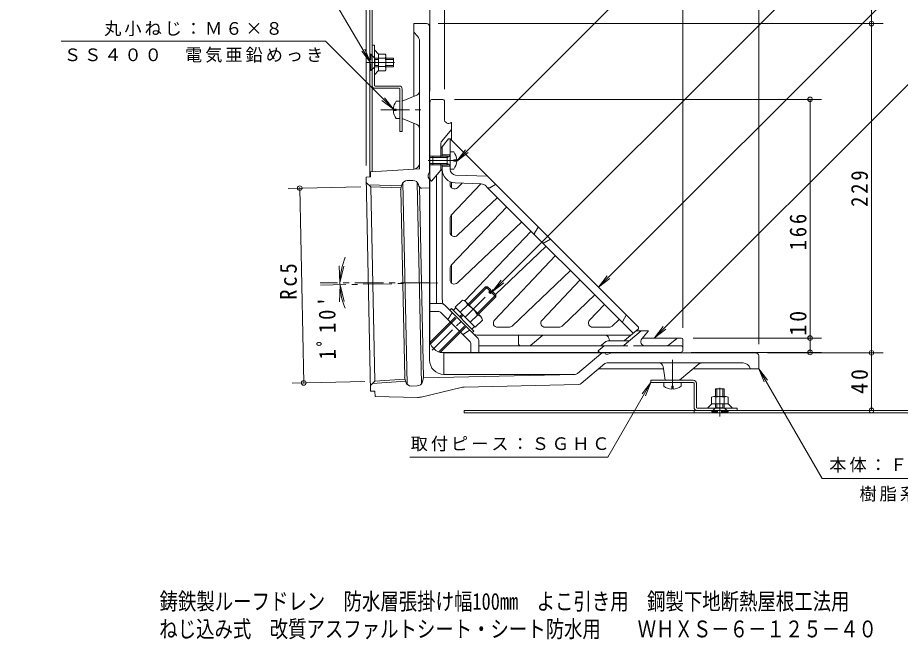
# Model space of a CAD drawing. Units: millimetres at full size, sheet at 1:4. Extents: x -437 to 510, y -549 to 486.
# Drawn here: x -437 to 177, y -549 to -117 of the extents above; entities that cross this region are included whole.
import ezdxf
from ezdxf.enums import TextEntityAlignment as Align

# ---------------------------------------------------------------- set-up
doc = ezdxf.new("R2010")
doc.units = ezdxf.units.MM
doc.header["$LTSCALE"] = 4
doc.header["$PDMODE"] = 32
doc.header["$PDSIZE"] = 3.2
for name, pattern in [('CHAIN1', [8, 5, -1, 1, -1]), ('DASHED1', [1.8, 1.2, -0.6]), ('DASHED2', [3, 2, -1])]:
    doc.linetypes.add(name, pattern=pattern)
for name, color, linetype, lineweight in [('0-0_通り芯', 4, 'Continuous', 9), ('0-1_躯体', 6, 'Continuous', 9), ('0-2_仕上', 3, 'Continuous', 9), ('0-4_その他', 7, 'Continuous', 9), ('0-5_寸法', 7, 'Continuous', 9), ('0-8', 2, 'Continuous', 9), ('0-A', 2, 'Continuous', 9)]:
    doc.layers.add(name, color=color, linetype=linetype, lineweight=lineweight)
doc.layers.add('F-5_F-5ﾚｲﾔ', color=2, linetype='Continuous')
doc.styles.add('ＭＳ ゴシック', font='')
doc.styles.get('ＭＳ ゴシック').set_extended_font_data('MS Gothic')

msp = doc.modelspace()

# ---------------------------------------------------------------- linework, layer by layer
at = {"layer": '0-0_通り芯'}
for p, q in [((-152.119, -121.134), (-161.119, -121.134)), ((-161.119, -121.134), (-161.119, -171.8)), ((-158.462, -129.983), (-161.119, -127.134)), ((-150.119, -123.134), (-150.119, -223.795)), ((-157.119, -133.393), (-157.119, -222.1)), ((-169.119, -175.134), (-158.965, -170.903)), ((-169.119, -195.134), (-169.119, -175.134)), ((-169.119, -187.134), (-158.965, -191.364)), ((-161.119, -190.467), (-161.119, -222.339)), ((-191.194, -224.134), (-157.119, -222.1)), ((-150.306, -224.641), (-151.119, -226.384)), ((-151.119, -226.384), (-151.119, -227.884)), ((-169.412, -233.3), (-170.208, -236.47)), ((-165.786, -371.889), (-168.639, -231.755)), ((-161.725, -230.196), (-165.614, -230.275)), ((-155.788, -371.687), (-158.641, -231.551)), ((-157.806, -233.064), (-157.49, -234.137)), ((-150.387, -229.152), (-151.119, -227.884)), ((-150.119, -230.152), (-150.119, -355.121)), ((-167.381, -367.239), (-170.044, -236.45)), ((-154.371, -367.576), (-157.073, -234.893)), ((-155.531, -235.571), (-150.119, -235.461)), ((-140.19, -350.133), (-140.19, -365.121)), ((-28.652, -350.134), (-140.171, -350.134)), ((-47.174, -364.445), (-30.955, -350.835)), ((-26.757, -351.134), (-26.92, -351.134)), ((-24.254, -350.279), (-26.008, -350.988)), ((76.881, -350.134), (-23.505, -350.134)), ((78.881, -352.134), (78.881, -361.133)), ((-44.556, -371.386), (-28.128, -357.601)), ((-32.338, -361.133), (12.548, -361.133)), ((-26.843, -357.134), (67.978, -357.134)), ((12.299, -359.64), (13.881, -369.134)), ((33.416, -361.133), (78.881, -361.133)), ((72.828, -360.921), (72.881, -361.133)), ((-166.62, -370.377), (-167.544, -367.243)), ((-155.015, -370.141), (-154.371, -367.575)), ((-49.033, -365.146), (-154.371, -367.574)), ((-48.715, -365.121), (-140.119, -365.121)), ((-158.813, -373.166), (-162.702, -373.245)), ((-155.859, -380.832), (-128.154, -374.195)), ((-126.055, -373.923), (-46.415, -372.087)), ((-158.414, -381.104), (-188.01, -380.438))]:
    msp.add_line(p, q, dxfattribs=at)
at = {"layer": '0-0_通り芯', "linetype": 'CHAIN1'}
for p, q in [((-184.119, -181.134), (-154.251, -181.134)), ((-150.119, -301.474), (-226.103, -301.474)), ((-144.268, -301.355), (-226.072, -303.021)), ((18.881, -354.975), (18.881, -376.611))]:
    msp.add_line(p, q, dxfattribs=at)
at = {"layer": '0-0_通り芯', "color": 6}
for p, q in [((-191.194, -224.134), (-191.119, -227.794)), ((-191.119, -227.794), (-194.119, -227.855)), ((-194.119, -227.855), (-191.085, -376.824)), ((-190.978, -234.711), (-194.039, -231.773)), ((-192.569, -233.184), (-169.563, -233.903)), ((-190.978, -234.711), (-188.226, -369.845)), ((-190.978, -234.711), (-169.931, -235.369)), ((-188.226, -369.845), (-167.223, -368.331)), ((-188.226, -369.845), (-191.164, -372.906)), ((-189.754, -371.436), (-166.796, -369.781)), ((-188.085, -376.763), (-191.085, -376.824)), ((-188.01, -380.438), (-188.085, -376.763))]:
    msp.add_line(p, q, dxfattribs=at)
at = {"layer": '0-0_通り芯'}
msp.add_lwpolyline([(13.881, -369.134), (23.881, -369.134), (38.182, -357.134)], dxfattribs=at)
for centre, radius, start, end in [((-152.119, -123.134), 2, 0, 90), ((-162.119, -133.393), 5, 0, 43.00033), ((-160.119, -168.134), 3, 292.61953, 0), ((-160.119, -194.133), 3, 0, 67.38047), ((-161.119, -218.332), 4, 273.41452, 0), ((-149.119, -226.827), 2, 155.004, 180), ((-152.119, -223.795), 2, 335.004, 0), ((-165.532, -234.274), 4, 91.16681, 165.9087), ((-161.643, -234.195), 4, 16.4225, 91.16681), ((-149.119, -227.348), 2, 180, 209.99432), ((-152.119, -230.152), 2, 0, 29.99432), ((-155.572, -233.571), 2, 196.4225, 271.16681), ((-140.119, -340.134), 10, 180, 269.69852), ((-140.119, -355.121), 10, 180, 270), ((-29.027, -353.134), 3, 90, 130.00017), ((-28.652, -351.134), 1, 29.99821, 90), ((-26.92, -350.134), 1, 209.99821, 270), ((-26.757, -349.134), 2, 270, 292), ((-23.505, -352.134), 2, 90, 112), ((76.881, -352.134), 2, 0, 90), ((-26.843, -359.134), 2, 90, 130.00009), ((9.34, -360.134), 3, 9.46231, 90), ((39.274, -360.134), 3, 90, 130.00008), ((67.978, -362.134), 5, 14.0364, 90), ((-49.102, -362.146), 3, 271.32054, 310.00009), ((-162.783, -369.246), 4, 196.42492, 271.16681), ((-158.894, -369.167), 4, 271.16681, 345.91112), ((-125.824, -383.92), 10, 91.32054, 103.4706), ((-46.485, -369.088), 3, 271.32054, 310.00009), ((23.517, -368.134), 1, 270, 309.99971), ((-158.189, -371.107), 10, 268.71079, 283.4706)]:
    msp.add_arc(centre, radius, start, end, dxfattribs=at)
at = {"layer": '0-1_躯体'}
for p, q in [((-149.823, -341.837), (-149.823, -176.107)), ((-149.121, -174.178), (-148.823, -173.823)), ((-140.823, -173.823), (-148.823, -173.823)), ((-139.823, -174.823), (-139.823, -187.561)), ((-134.823, -189.823), (-135.102, -190.018)), ((-134.823, -202.323), (-134.823, -189.823)), ((-141.621, -202.924), (-134.823, -194.823)), ((-142.323, -204.853), (-142.323, -214.208)), ((-147.823, -213.338), (-149.823, -213.338)), ((-147.823, -214.208), (-149.823, -214.208)), ((-147.823, -218.468), (-149.823, -218.468)), ((-147.823, -219.338), (-149.823, -219.338)), ((-142.323, -218.468), (-142.323, -223.077)), ((-145.323, -315.882), (-145.323, -226.652)), ((-134.823, -235.344), (-134.823, -231.488)), ((-134.823, -268.42), (-134.823, -254.192)), ((-134.823, -301.494), (-134.823, -289.232)), ((-141.873, -315.882), (-149.823, -315.882)), ((-116.76, -339.752), (-139.752, -316.76)), ((-144.151, -321.382), (-149.823, -321.382)), ((-142.03, -322.26), (-122.26, -342.03)), ((-14.778, -344.855), (-2.823, -334.823)), ((-6.61, -334.823), (2.177, -334.823)), ((2.177, -334.823), (-2.498, -340.395)), ((-115.881, -341.873), (-115.881, -349.823)), ((-88.336, -337.823), (-88.336, -343.323)), ((-79.918, -344.972), (-71.398, -337.823)), ((-30.436, -344.855), (-27.38, -342.291)), ((-26.095, -341.823), (-11.893, -341.823)), ((-2.018, -339.823), (25.177, -339.823)), ((21.899, -340.057), (17.017, -344.153)), ((26.177, -340.823), (26.177, -348.823)), ((-141.823, -349.823), (23.894, -349.823)), ((-121.381, -344.151), (-121.381, -349.823)), ((-80.882, -345.323), (-115.881, -345.323)), ((-16.06, -345.323), (-80.882, -345.323)), ((-32.823, -348.823), (-28.652, -345.323)), ((-32.701, -348.944), (-32.823, -348.823)), ((25.177, -345.323), (-0.2, -345.323)), ((25.822, -349.121), (26.177, -348.823))]:
    msp.add_line(p, q, dxfattribs=at)
at = {"layer": '0-1_躯体', "linetype": 'DASHED1'}
for p, q in [((-134.741, -322.932), (-137.448, -326.842)), ((-122.932, -334.742), (-126.842, -337.449))]:
    msp.add_line(p, q, dxfattribs=at)
at = {"layer": '0-1_躯体', "linetype": 'DASHED2'}
msp.add_line((-0.2, -345.323), (-16.06, -345.323), dxfattribs=at)
at = {"layer": '0-1_躯体'}
msp.add_lwpolyline([(-148.944, -230.702), (-148.823, -230.823), (-142.323, -223.077)], dxfattribs=at)
for centre, radius, start, end in [((-146.823, -176.107), 3, 140.00002, 180.0007), ((-140.823, -174.823), 1, 0, 90), ((-136.823, -187.561), 3, 180, 304.99982), ((-139.323, -204.853), 3, 140.0002, 180), ((-146.823, -228.58), 3, 180, 225.00249), ((-141.873, -318.882), 3, 44.99976, 90), ((-144.151, -324.382), 3, 44.99976, 90), ((-141.823, -341.823), 8, 180.10083, 186.72223), ((-124.381, -344.151), 3, 0, 45), ((-118.881, -341.873), 3, 0, 45), ((-86.336, -343.323), 2, 180, 270), ((-26.095, -343.823), 2, 90, 129.99985), ((-11.893, -339.823), 2, 270, 310.00008), ((-0.2, -342.323), 3, 140.00003, 270), ((22.541, -340.823), 1, 90, 129.99971), ((25.177, -340.823), 1, 0, 90), ((-141.823, -341.823), 8, 264.08858, 269.99991), ((-80.882, -343.823), 1.5, 270, 310.00003), ((-30.58, -346.823), 3, 224.9977, 270), ((-31.722, -343.323), 2, 270, 309.99985), ((-16.064, -343.323), 2, 270, 309.99985), ((13.803, -340.323), 5, 270, 310.00023), ((23.894, -346.823), 3, 270, 309.99908), ((25.177, -346.323), 1, 0, 90)]:
    msp.add_arc(centre, radius, start, end, dxfattribs=at)
at = {"layer": '0-1_躯体', "linetype": 'DASHED1'}
for centre, start, end in [((-135.563, -322.363), 325.30484, 45.00075), ((-122.362, -335.564), 44.99925, 124.69516)]:
    msp.add_arc(centre, 1, start, end, dxfattribs=at)
at = {"layer": '0-2_仕上'}
for p, q in [((-142.323, -207.892), (-136.823, -201.338)), ((-135.823, -201.338), (-136.823, -201.338)), ((-135.823, -201.338), (-4.823, -332.338)), ((-135.823, -210.337), (-135.823, -201.338)), ((-141.322, -206.7), (-141.322, -213.338)), ((-141.322, -212.338), (-135.823, -212.338)), ((-141.322, -219.338), (-141.323, -311.338)), ((-141.322, -220.338), (-135.823, -220.338)), ((-135.823, -222.489), (-135.823, -222.338)), ((-109.823, -227.338), (-131.976, -226.485)), ((-135.823, -233.123), (-135.823, -231.106)), ((-134.999, -254.393), (-114.381, -232.666)), ((-114.146, -232.675), (-132.188, -231.982)), ((-130.758, -235.299), (-127.453, -232.164)), ((-108.121, -235.254), (-104.166, -232.995)), ((-110.802, -234.136), (-109.925, -235.013)), ((-109.925, -235.013), (-8.508, -336.43)), ((-130.757, -268.374), (-102.951, -241.987)), ((-134.999, -289.247), (-96.384, -248.555)), ((-135.823, -266.198), (-135.823, -256.458)), ((-130.757, -301.449), (-85.981, -258.958)), ((-77.015, -266.882), (-74.565, -262.595)), ((-79.413, -265.525), (-125.468, -314.057)), ((-69.01, -275.928), (-104.334, -309.45)), ((-70.367, -273.53), (-66.08, -271.08)), ((-104.934, -327.273), (-62.443, -282.496)), ((-135.823, -299.273), (-135.823, -291.312)), ((-92.731, -331.514), (-52.04, -292.899)), ((-71.859, -327.273), (-45.472, -299.466)), ((-57.878, -331.514), (-35.069, -309.869)), ((-38.784, -327.273), (-28.501, -316.437)), ((-15.757, -328.139), (-13.308, -323.852)), ((-18.099, -326.84), (-23.024, -331.514)), ((-102.758, -332.338), (-94.796, -332.338)), ((-69.683, -332.338), (-59.943, -332.338)), ((-36.608, -332.338), (-25.089, -332.338)), ((-14.534, -341.487), (-4.823, -333.337)), ((-4.823, -332.338), (-4.823, -333.337)), ((-114.823, -337.838), (-10.185, -337.838)), ((-25.264, -340.632), (-25.34, -340.249))]:
    msp.add_line(p, q, dxfattribs=at)
at = {"layer": '0-2_仕上', "linetype": 'CHAIN1'}
for p, q in [((-151.129, -216.338), (-130.402, -216.338)), ((-148.235, -348.25), (-105.93, -305.945))]:
    msp.add_line(p, q, dxfattribs=at)
at = {"layer": '0-2_仕上'}
for centre, radius, start, end in [((-144.323, -224.68), 3, 0, 48.19135), ((-131.823, -222.489), 9.5, 180, 267.79742), ((-131.823, -222.489), 4, 180, 267.79759), ((-132.823, -233.123), 3, 180.00017, 313.50021), ((-114.338, -237.672), 5, 44.9998, 87.79738), ((-108.865, -233.952), 1.5, 225, 299.74442), ((-132.823, -256.458), 3, 136.50002, 179.9995), ((-132.823, -266.198), 3, 180.00017, 313.5), ((-76.146, -267.378), 1, 150.25494, 225), ((-70.863, -272.661), 1, 225, 299.7426), ((-132.823, -291.312), 3, 136.50002, 180), ((-132.823, -299.273), 3, 180.00034, 313.49998), ((-114.823, -311.338), 26.5, 179.99989, 190.22858), ((-102.758, -329.338), 3, 136.50002, 269.99966), ((-94.796, -329.338), 3, 270.00034, 313.49998), ((-69.683, -329.338), 3, 136.5, 269.99983), ((-59.943, -329.338), 3, 270.0005, 313.49998), ((-36.608, -329.338), 3, 136.49979, 269.99983), ((-25.089, -329.338), 3, 269.99966, 313.49998), ((-14.889, -328.635), 1, 150.25626, 224.9995), ((-114.823, -311.338), 26.5, 260.91545, 270), ((-28.282, -340.838), 3, 11.30951, 89.99966), ((-23.793, -340.338), 1.5, 191.31096, 262.00335), ((-15.498, -340.338), 1.5, 277.99665, 309.99937)]:
    msp.add_arc(centre, radius, start, end, dxfattribs=at)
at = {"layer": '0-4_その他'}
for p, q in [((-194.119, 89.664), (-194.119, -219.855)), ((78.881, 89.664), (78.881, -344.134)), ((-149.823, 62.757), (-149.823, -168.107)), ((-139.823, 62.757), (-139.823, -166.823)), ((26.177, 62.757), (26.177, -332.823)), ((157.37, -121.134), (157.37, 33.867)), ((165.37, -121.134), (-144.119, -121.134)), ((157.37, -350.134), (157.37, -121.134)), ((122.62, -173.823), (-132.823, -173.823)), ((114.62, -339.823), (114.62, -173.823)), ((-248.397, -235.726), (-197.98, -234.699)), ((-240.399, -235.563), (-237.64, -371.007)), ((-212.412, -301.481), (-212.935, -289.493)), ((-212.412, -301.481), (-209.814, -289.766)), ((-212.401, -302.743), (-212.68, -314.74)), ((-212.401, -302.743), (-209.566, -314.403)), ((122.62, -339.823), (33.177, -339.823)), ((114.62, -349.823), (114.62, -339.823)), ((122.62, -349.823), (31.894, -349.823)), ((165.37, -350.134), (84.881, -350.134)), ((157.37, -390.133), (157.37, -350.134)), ((-245.638, -371.17), (-195.221, -370.143))]:
    msp.add_line(p, q, dxfattribs=at)
msp.add_arc((-167.328, -301.474), 45.084, 156.63402, 202.7846, dxfattribs=at)
for p in [(157.37, -121.134), (114.62, -173.823), (-240.399, -235.563), (114.62, -339.823), (114.62, -349.823), (157.37, -350.134), (-237.64, -371.007), (157.37, -390.133)]:
    msp.add_point(p, dxfattribs=at)
at = {"layer": '0-5_寸法'}
for p, q in [((-131.234, -216.817), (223.553, 137.97)), ((-106.33, -307.454), (242.206, 41.083)), ((-32.559, -304.501), (242.206, -29.735)), ((6.381, -339.748), (242.206, -103.923)), ((-222.52, -133.442), (-406.501, -133.442)), ((-175.307, -180.654), (-222.52, -133.442)), ((-191.2, -148.134), (-197.287, -140.2)), ((-191.2, -148.134), (-195.026, -138.895)), ((-175.307, -180.654), (-183.241, -174.567)), ((-175.307, -180.654), (-181.395, -172.721)), ((-131.234, -216.817), (-125.146, -208.883)), ((-131.234, -216.817), (-123.301, -210.729)), ((-106.33, -307.454), (-100.243, -299.52)), ((-32.559, -304.501), (-26.472, -296.567)), ((-32.559, -304.501), (-24.626, -298.413)), ((-106.33, -307.454), (-98.397, -301.366)), ((6.381, -339.748), (12.469, -331.815)), ((6.381, -339.748), (14.315, -333.661)), ((78.881, -361.133), (122.927, -437.423)), ((78.881, -361.133), (84.969, -369.067)), ((78.881, -361.133), (82.708, -370.372)), ((3.881, -370.734), (-26.092, -422.649)), ((3.881, -370.734), (-2.206, -378.667)), ((3.881, -370.734), (0.054, -379.973)), ((-163.934, -422.649), (-26.092, -422.649)), ((122.927, -437.423), (242.948, -437.423))]:
    msp.add_line(p, q, dxfattribs=at)
msp.add_lwpolyline([(-191.2, -148.134), (-249.279, -49.85), (-436.656, -49.85)], dxfattribs=at)
at = {"layer": '0-8'}
for p, q in [((-191.719, 33.867), (-191.719, -227.806)), ((-190.118, 33.867), (-190.118, -224.069)), ((-190.118, -140.134), (-190.118, -136.134)), ((-188.518, -136.134), (-190.118, -136.134)), ((-188.518, -139.471), (-188.518, -136.134)), ((-185.518, -142.471), (-188.518, -139.471)), ((-188.518, -164.034), (-188.518, -139.471)), ((-185.518, -142.821), (-185.518, -153.446)), ((-185.518, -153.796), (-188.518, -156.796)), ((-188.018, -164.534), (-171.219, -164.534)), ((-171.219, -166.134), (-188.018, -166.134)), ((-170.719, -166.634), (-170.719, -196.134)), ((-169.119, -166.634), (-169.119, -196.134)), ((-170.719, -196.134), (-169.119, -196.134)), ((33.381, -369.134), (3.881, -369.134)), ((3.881, -370.734), (3.881, -369.134)), ((33.381, -370.734), (3.881, -370.734)), ((33.881, -371.234), (33.881, -388.033)), ((35.481, -388.033), (35.481, -371.234)), ((46.219, -385.533), (43.219, -388.533)), ((46.569, -385.533), (57.194, -385.533)), ((57.544, -385.533), (60.544, -388.533)), ((-126.119, -390.133), (-126.119, -391.734)), ((233.881, -390.133), (-126.119, -390.133)), ((-126.119, -391.733), (233.881, -391.733)), ((33.881, -390.133), (33.881, -391.734)), ((35.981, -388.533), (60.544, -388.533)), ((59.881, -390.133), (63.881, -390.133)), ((60.544, -388.533), (63.881, -388.533)), ((63.881, -388.533), (63.881, -390.133))]:
    msp.add_line(p, q, dxfattribs=at)
at = {"layer": '0-8', "linetype": 'CHAIN1'}
for p, q in [((-174.39, -148.134), (-194.518, -148.134)), ((51.881, -374.404), (51.881, -394.533))]:
    msp.add_line(p, q, dxfattribs=at)
at = {"layer": '0-8'}
for centre, radius, start, end in [((-188.018, -164.034), 2.1, 180, 270), ((-188.018, -164.034), 0.5, 180, 270), ((-171.219, -166.634), 2.1, 0, 90), ((-171.219, -166.634), 0.5, 0, 90), ((33.381, -371.234), 2.1, 0, 90), ((33.381, -371.234), 0.5, 0, 90), ((35.981, -388.033), 2.1, 180, 270), ((35.981, -388.033), 0.5, 180, 270)]:
    msp.add_arc(centre, radius, start, end, dxfattribs=at)
at = {"layer": '0-A', "linetype": 'DASHED1'}
for p, q in [((-191.2, -142.484), (-190.9, -142.484)), ((-191.2, -153.784), (-191.2, -142.484)), ((-188.25, -145.134), (-190.9, -142.484)), ((-188.25, -145.134), (-188.25, -151.133)), ((-185.518, -145.134), (-188.25, -145.134)), ((-188.25, -146.003), (-185.518, -146.003)), ((-188.25, -151.133), (-190.9, -153.784)), ((-188.25, -150.263), (-185.518, -150.263)), ((-185.518, -151.133), (-188.25, -151.133)), ((-135.649, -328.641), (-131.76, -324.752)), ((-134.942, -329.348), (-131.053, -325.459)), ((-129.285, -335.005), (-125.396, -331.116)), ((-128.578, -335.712), (-124.689, -331.823)), ((48.881, -385.533), (48.881, -388.265)), ((49.751, -388.265), (49.751, -385.533)), ((54.011, -388.265), (54.011, -385.533)), ((54.881, -385.533), (54.881, -388.265)), ((48.881, -388.265), (46.231, -390.914)), ((46.231, -391.215), (46.231, -390.915)), ((57.531, -391.215), (46.231, -391.215)), ((48.881, -388.265), (54.881, -388.265)), ((54.881, -388.265), (57.531, -390.915))]:
    msp.add_line(p, q, dxfattribs=at)
at = {"layer": '0-A'}
for p, q in [((-181.009, -142.383), (-185.518, -142.383)), ((-185.518, -142.383), (-185.518, -142.821)), ((-181.009, -145.27), (-185.518, -145.27)), ((-180.518, -143.827), (-180.518, -152.44)), ((-180.518, -145.134), (-175.2, -145.134)), ((-180.518, -146.003), (-175.2, -146.003)), ((-175.2, -151.133), (-175.2, -145.134)), ((-181.009, -150.997), (-185.518, -150.997)), ((-185.518, -153.883), (-185.518, -153.446)), ((-180.518, -150.263), (-175.2, -150.263)), ((-180.518, -151.133), (-175.2, -151.133)), ((-181.009, -153.883), (-185.518, -153.883)), ((-173.319, -175.133), (-170.719, -175.133)), ((-175.307, -180.654), (-173.319, -180.654)), ((-175.307, -181.613), (-173.319, -181.613)), ((-173.319, -181.613), (-173.319, -180.654)), ((-173.319, -187.134), (-170.719, -187.134)), ((-147.823, -213.338), (-147.823, -219.338)), ((-137.823, -213.338), (-147.823, -213.338)), ((-137.823, -214.208), (-147.823, -214.208)), ((-137.823, -214.208), (-135.95, -213.156)), ((-137.823, -213.338), (-137.059, -213.779)), ((-137.823, -213.338), (-137.823, -219.338)), ((-133.223, -210.337), (-135.823, -210.337)), ((-135.823, -210.337), (-135.823, -222.338)), ((-137.823, -218.468), (-147.823, -218.468)), ((-137.823, -219.338), (-147.823, -219.338)), ((-137.823, -218.468), (-135.95, -219.52)), ((-137.823, -219.338), (-137.059, -218.897)), ((-133.223, -216.817), (-133.223, -215.859)), ((-131.234, -215.859), (-133.223, -215.859)), ((-131.234, -216.817), (-133.223, -216.817)), ((-133.223, -222.338), (-135.823, -222.338)), ((-123.204, -316.196), (-111.103, -304.095)), ((-122.497, -316.903), (-109.689, -304.095)), ((-111.103, -304.095), (-109.689, -304.095)), ((-108.098, -307.1), (-111.103, -304.095)), ((-107.391, -306.393), (-109.689, -304.095)), ((-108.805, -307.807), (-107.391, -306.393)), ((-116.84, -322.56), (-104.032, -309.752)), ((-116.133, -323.267), (-104.032, -311.166)), ((-107.744, -308.868), (-108.805, -307.807)), ((-107.744, -308.868), (-106.33, -307.454)), ((-104.032, -311.166), (-107.037, -308.161)), ((-104.032, -309.752), (-106.33, -307.454)), ((-104.032, -309.752), (-104.032, -311.166)), ((-133.599, -320.651), (-131.831, -318.883)), ((-127.231, -313.435), (-132.255, -318.459)), ((-118.396, -332.318), (-132.255, -318.459)), ((-123.761, -316.905), (-128.785, -321.929)), ((-124.863, -314.537), (-114.474, -324.926)), ((-136.003, -320.509), (-134.871, -319.378)), ((-119.315, -334.934), (-134.871, -319.378)), ((-129.267, -324.982), (-127.5, -323.214)), ((-128.56, -325.689), (-126.793, -323.921)), ((-116.842, -323.824), (-121.866, -328.848)), ((-149.768, -342.759), (-135.649, -328.641)), ((-149.414, -343.82), (-134.942, -329.348)), ((-113.372, -327.294), (-118.396, -332.318)), ((-143.736, -349.456), (-129.285, -335.005)), ((-142.669, -349.803), (-128.578, -335.712)), ((-120.588, -333.661), (-118.82, -331.894)), ((-120.446, -336.066), (-119.315, -334.934)), ((12.881, -373.334), (12.881, -370.734)), ((18.402, -373.334), (19.36, -373.334)), ((18.402, -375.322), (18.402, -373.334)), ((19.36, -375.322), (19.36, -373.334)), ((24.882, -373.334), (24.882, -370.734)), ((47.575, -380.533), (56.188, -380.533)), ((54.881, -375.214), (48.881, -375.214)), ((48.881, -380.533), (48.881, -375.214)), ((49.751, -380.533), (49.751, -375.214)), ((54.011, -380.533), (54.011, -375.214)), ((54.881, -380.533), (54.881, -375.214)), ((46.131, -381.024), (46.131, -385.533)), ((46.131, -385.533), (46.569, -385.533)), ((49.018, -381.024), (49.018, -385.533)), ((54.745, -381.024), (54.745, -385.533)), ((57.631, -385.533), (57.194, -385.533)), ((57.631, -381.024), (57.631, -385.533))]:
    msp.add_line(p, q, dxfattribs=at)
at = {"layer": '0-A', "linetype": 'DASHED1'}
for points in [[(-191.2, -153.784), (-190.9, -153.784), (-190.9, -142.484)], [(57.531, -391.215), (57.531, -390.915), (46.231, -390.915)]]:
    msp.add_lwpolyline(points, dxfattribs=at)
at = {"layer": '0-A'}
for centre, radius, start, end in [((-182.886, -143.827), 2.368, 322.44278, 37.55722), ((-189.116, -148.134), 8.598, 340.548, 19.452), ((-182.886, -152.44), 2.368, 322.44278, 37.55722), ((-165.319, -181.134), 10, 143.13013, 177.25438), ((-165.319, -181.134), 10, 182.74562, 216.86987), ((-136.073, -212.938), 0.25, 299.32918, 0), ((-141.223, -216.338), 10, 2.74562, 36.86987), ((-136.073, -219.738), 0.25, 0, 60.67082), ((-141.223, -216.338), 10, 323.13013, 357.25438), ((-127.558, -317.232), 3.811, 4.92564, 85.07436), ((-129.442, -329.505), 13.822, 24.26926, 65.73074), ((-117.169, -327.621), 3.811, 4.92564, 85.07436), ((18.881, -365.334), 10, 233.13013, 267.25438), ((18.881, -365.334), 10, 272.74562, 306.86987), ((47.575, -382.901), 2.368, 52.44278, 127.55722), ((51.881, -389.131), 8.598, 70.548, 109.452), ((56.188, -382.901), 2.368, 52.44278, 127.55722)]:
    msp.add_arc(centre, radius, start, end, dxfattribs=at)

# ---------------------------------------------------------------- texts
at = {"layer": '0-4_その他', "color": 2, "char_height": 11.73, "attachment_point": 7, "style": 'ＭＳ ゴシック'}
for s, insert, rotation in [('\\T1.27;\\W0.9;229', (154.97, -248.634), 90), ('\\T1.27;\\W0.9;166', (112.22, -278.832), 90), ('\\T1.27;\\W0.9;Rc5', (-242.309, -313.249), 90), ("\\T1.28;\\W0.9;1ﾟ10'", (-215.078, -354.731), 90.583), ('\\T1.27;\\W0.95;10', (112.22, -338.118), 90), ('\\T1.27;\\W0.95;40', (154.97, -378.633), 90)]:
    msp.add_mtext(s, dxfattribs=dict(at, insert=insert, rotation=rotation))
at = {"layer": '0-5_寸法', "char_height": 8.798, "attachment_point": 7, "style": 'ＭＳ ゴシック'}
for s, insert in [('\\T1.17;丸小ねじ：Ｍ６×８', (-376.511, -129.901)), ('\\T1.17;ＳＳ４００\u3000電気亜鉛めっき', (-404.511, -148.299)), ('\\T1.17;取付ピース：ＳＧＨＣ', (-163.276, -418.655)), ('\\T1.17;本体：ＦＣ１５０', (127.938, -433.354)), ('\\T1.17;樹脂系塗装', (148.938, -453.602))]:
    msp.add_mtext(s, dxfattribs=dict(at, insert=insert))
at = {"layer": 'F-5_F-5ﾚｲﾔ', "style": 'ＭＳ ゴシック', "width": 0.8}
for s, p in [('鋳鉄製ルーフドレン\u3000防水層張掛け幅100mm\u3000よこ引き用\u3000鋼製下地断熱屋根工法用', (-337.924, -532.337)), ('ねじ込み式\u3000改質アスファルトシート・シート防水用\u3000\u3000ＷＨＸＳ－６－１２５－４０', (-338.116, -551.524))]:
    msp.add_text(s, height=11.73, dxfattribs=at).set_placement(p, align=Align.BOTTOM_LEFT)

doc.saveas('drawing.dxf')
